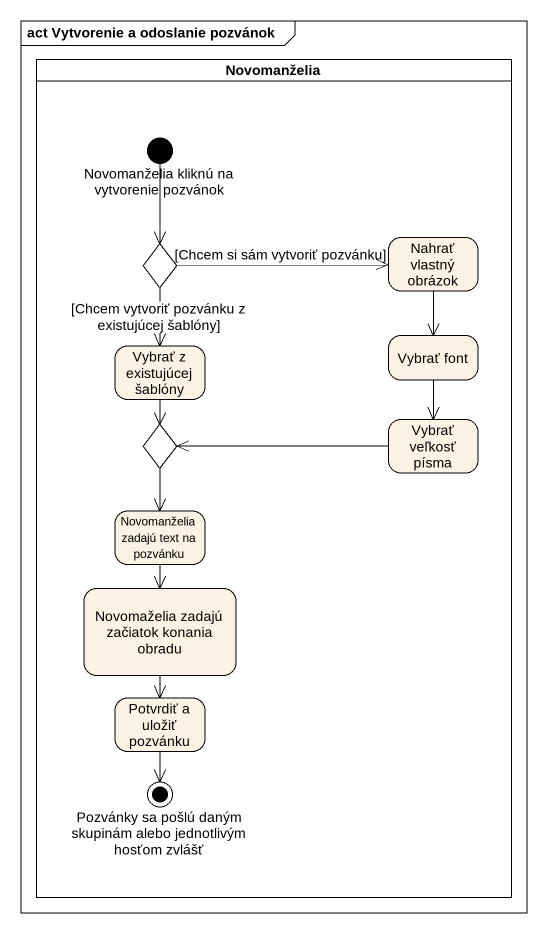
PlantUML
@startuml
mainframe act Vytvorenie a odoslanie pozvánok
hide empty description
state Novomanželia <<partition>> {
  state "Novomanželia kliknú na vytvorenie pozvánok" as Novomanželia_kliknú_na <<start>>
  state choice1 <<choice>>
  state "Nahrať vlastný obrázok" as Nahrať_vlastný_obrázok
  state "Vybrať font" as Vybrať_font
  state "Vybrať z existujúcej šablóny" as Vybrať_z_existujúcej_šablóny
  state choice2 <<choice>>
  state "Vybrať veľkosť písma" as Vybrať_veľkosť_písma
  state "Novomanželia zadajú text na pozvánku" as Novomanželia_zadajú_text_na
  state "Novomaželia zadajú začiatok konania obradu" as Novomaželia_zadajú_začiatok
  state "Potvrdiť a uložiť pozvánku" as Potvrdiť_a_uložiť_pozvánku
  state "Pozvánky sa pošlú daným skupinám alebo jednotlivým hosťom zvlášť" as Pozvánky_sa_pošlú_daným <<end>>
}
Novomanželia_kliknú_na --> choice1
choice1 -right-> Nahrať_vlastný_obrázok : [Chcem si sám vytvoriť pozvánku]
choice1 --> Vybrať_z_existujúcej_šablóny : [Chcem vytvoriť pozvánku z existujúcej šablóny]
Nahrať_vlastný_obrázok --> Vybrať_font
Vybrať_font --> Vybrať_veľkosť_písma
Vybrať_z_existujúcej_šablóny --> choice2
choice2 --> Novomanželia_zadajú_text_na
Vybrať_veľkosť_písma -left-> choice2
Novomanželia_zadajú_text_na --> Novomaželia_zadajú_začiatok
Novomaželia_zadajú_začiatok --> Potvrdiť_a_uložiť_pozvánku
Potvrdiť_a_uložiť_pozvánku --> Pozvánky_sa_pošlú_daným
@enduml
